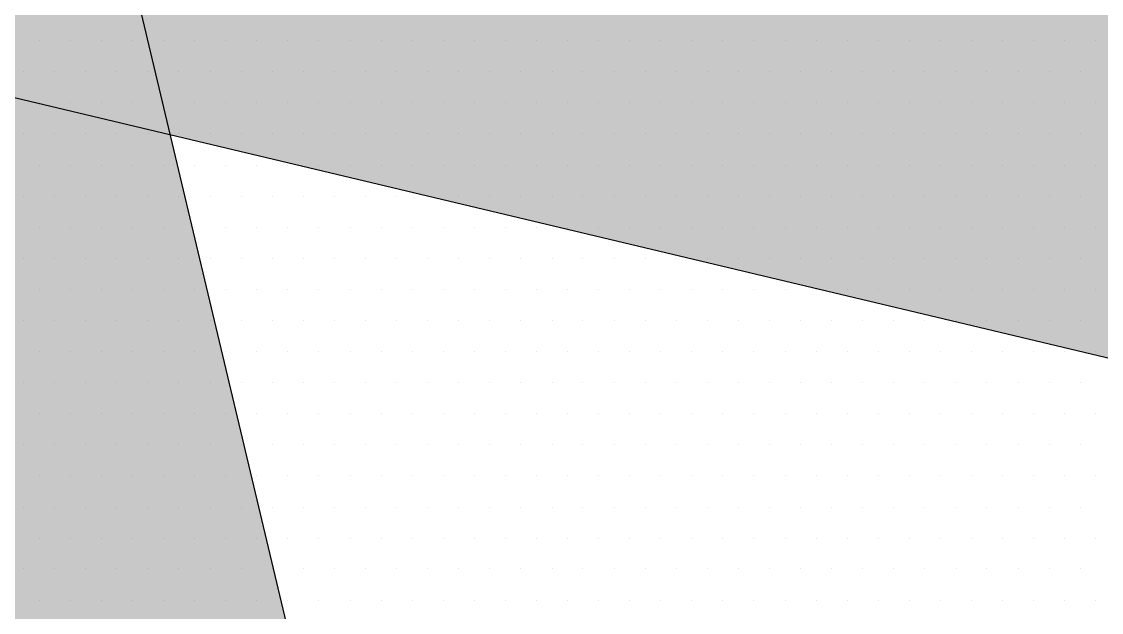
# Paper-space layout 'TOP_A1_00200_01-01-2017_MODELE' of a CAD drawing. Header units: metres. Extents: x 1274 to 2143, y 12 to 312.
# Drawn here: x 2048.826 to 2050.738, y 282.778 to 283.824 of the extents above; entities that cross this region are included whole.
import ezdxf

# ---------------------------------------------------------------- set-up
doc = ezdxf.new("R2010")
doc.units = ezdxf.units.M
doc.header["$LTSCALE"] = 2
doc.set_wipeout_variables(frame=1)
doc.linetypes.add('CACHEX2', pattern=[0.75, 0.5, -0.25])
for name, color, linetype in [('CARTOUCHE', 7, 'Continuous'), ('LOGO', 4, 'Continuous'), ('rosace', 7, 'Continuous')]:
    doc.layers.add(name, color=color, linetype=linetype)

# ---------------------------------------------------------------- blocks, each defined once
blk = doc.blocks.new('A$C715108E3')
at = {"layer": 'LOGO', "color": 131}
for p, q in [((-4.6537, -15.1655), (-4.6537, -15.1655)), ((-4.562, -15.1655), (-4.562, -15.1655)), ((-4.47, -15.1655), (-4.47, -15.1655)), ((-4.3783, -15.1655), (-4.3783, -15.1655)), ((-4.2867, -15.1655), (-4.2867, -15.1655)), ((-4.1947, -15.1655), (-4.1947, -15.1655)), ((-4.1036, -15.1655), (-4.1036, -15.1655)), ((-4.0116, -15.1655), (-4.0116, -15.1655)), ((-3.9196, -15.1655), (-3.9196, -15.1655)), ((-3.8283, -15.1655), (-3.8283, -15.1655)), ((-3.7363, -15.1655), (-3.7363, -15.1655)), ((-3.6444, -15.1655), (-3.6444, -15.1655)), ((-3.5526, -15.1655), (-3.5526, -15.1655)), ((-3.4611, -15.1655), (-3.4611, -15.1655)), ((-3.3693, -15.1655), (-3.3693, -15.1655)), ((-3.2775, -15.1655), (-3.2775, -15.1655)), ((-3.186, -15.1655), (-3.186, -15.1655)), ((-3.0942, -15.1655), (-3.0942, -15.1655)), ((-3.0024, -15.1655), (-3.0024, -15.1655)), ((-2.9109, -15.1655), (-2.9109, -15.1655)), ((-2.8191, -15.1655), (-2.8191, -15.1655)), ((-2.727, -15.1655), (-2.727, -15.1655)), ((-2.6358, -15.1655), (-2.6358, -15.1655)), ((-2.5439, -15.1655), (-2.5439, -15.1655)), ((-2.4519, -15.1655), (-2.4519, -15.1655)), ((-2.3599, -15.1655), (-2.3599, -15.1655)), ((-2.2686, -15.1655), (-2.2686, -15.1655)), ((-2.1766, -15.1655), (-2.1766, -15.1655)), ((-2.085, -15.1655), (-2.085, -15.1655)), ((-1.9933, -15.1655), (-1.9933, -15.1655)), ((-1.9015, -15.1655), (-1.9015, -15.1655)), ((-1.8097, -15.1655), (-1.8097, -15.1655)), ((-1.7182, -15.1655), (-1.7182, -15.1655)), ((-1.6264, -15.1655), (-1.6264, -15.1655)), ((-1.5345, -15.1655), (-1.5345, -15.1655)), ((-4.6994, -15.2579), (-4.6994, -15.2579)), ((-4.6077, -15.2579), (-4.6077, -15.2579)), ((-4.5161, -15.2579), (-4.5161, -15.2579)), ((-4.4245, -15.2579), (-4.4245, -15.2579)), ((-4.3324, -15.2579), (-4.3324, -15.2579)), ((-4.2412, -15.2579), (-4.2412, -15.2579)), ((-4.1491, -15.2579), (-4.1491, -15.2579)), ((-4.0571, -15.2579), (-4.0571, -15.2579)), ((-3.9659, -15.2579), (-3.9659, -15.2579)), ((-3.8738, -15.2579), (-3.8738, -15.2579)), ((-3.782, -15.2579), (-3.782, -15.2579)), ((-3.6905, -15.2579), (-3.6905, -15.2579)), ((-3.5987, -15.2579), (-3.5987, -15.2579)), ((-3.5069, -15.2579), (-3.5069, -15.2579)), ((-3.415, -15.2579), (-3.415, -15.2579)), ((-3.3236, -15.2579), (-3.3236, -15.2579)), ((-3.2318, -15.2579), (-3.2318, -15.2579)), ((-3.1399, -15.2579), (-3.1399, -15.2579)), ((-3.0485, -15.2579), (-3.0485, -15.2579)), ((-2.9566, -15.2579), (-2.9566, -15.2579)), ((-2.8648, -15.2579), (-2.8648, -15.2579)), ((-2.7733, -15.2579), (-2.7733, -15.2579)), ((-2.6815, -15.2579), (-2.6815, -15.2579)), ((-2.5895, -15.2579), (-2.5895, -15.2579)), ((-2.4975, -15.2579), (-2.4975, -15.2579)), ((-2.4062, -15.2579), (-2.4062, -15.2579)), ((-2.3142, -15.2579), (-2.3142, -15.2579)), ((-2.2223, -15.2579), (-2.2223, -15.2579)), ((-2.1309, -15.2579), (-2.1309, -15.2579)), ((-2.0391, -15.2579), (-2.0391, -15.2579)), ((-1.9472, -15.2579), (-1.9472, -15.2579)), ((-1.8558, -15.2579), (-1.8558, -15.2579)), ((-1.7639, -15.2579), (-1.7639, -15.2579)), ((-1.6721, -15.2579), (-1.6721, -15.2579)), ((-1.5806, -15.2579), (-1.5806, -15.2579)), ((-4.6537, -15.3493), (-4.6537, -15.3493)), ((-4.562, -15.3493), (-4.562, -15.3493)), ((-4.47, -15.3493), (-4.47, -15.3493)), ((-4.3783, -15.3493), (-4.3783, -15.3493)), ((-4.2867, -15.3493), (-4.2867, -15.3493)), ((-4.1947, -15.3493), (-4.1947, -15.3493)), ((-4.1036, -15.3493), (-4.1036, -15.3493)), ((-4.0116, -15.3493), (-4.0116, -15.3493)), ((-3.9196, -15.3493), (-3.9196, -15.3493)), ((-3.8283, -15.3493), (-3.8283, -15.3493)), ((-3.7363, -15.3493), (-3.7363, -15.3493)), ((-3.6444, -15.3493), (-3.6444, -15.3493)), ((-3.5526, -15.3493), (-3.5526, -15.3493)), ((-3.4611, -15.3493), (-3.4611, -15.3493)), ((-3.3693, -15.3493), (-3.3693, -15.3493)), ((-3.2775, -15.3493), (-3.2775, -15.3493)), ((-3.186, -15.3493), (-3.186, -15.3493)), ((-3.0942, -15.3493), (-3.0942, -15.3493)), ((-3.0024, -15.3493), (-3.0024, -15.3493)), ((-2.9109, -15.3493), (-2.9109, -15.3493)), ((-2.8191, -15.3493), (-2.8191, -15.3493)), ((-2.727, -15.3493), (-2.727, -15.3493)), ((-2.6358, -15.3493), (-2.6358, -15.3493)), ((-2.5439, -15.3493), (-2.5439, -15.3493)), ((-2.4519, -15.3493), (-2.4519, -15.3493)), ((-2.3599, -15.3493), (-2.3599, -15.3493)), ((-2.2686, -15.3493), (-2.2686, -15.3493)), ((-2.1766, -15.3493), (-2.1766, -15.3493)), ((-2.085, -15.3493), (-2.085, -15.3493)), ((-1.9933, -15.3493), (-1.9933, -15.3493)), ((-1.9015, -15.3493), (-1.9015, -15.3493)), ((-1.8097, -15.3493), (-1.8097, -15.3493)), ((-1.7182, -15.3493), (-1.7182, -15.3493)), ((-1.6264, -15.3493), (-1.6264, -15.3493)), ((-1.5345, -15.3493), (-1.5345, -15.3493)), ((-4.6994, -15.4406), (-4.6994, -15.4406)), ((-4.6077, -15.4406), (-4.6077, -15.4406)), ((-4.5161, -15.4406), (-4.5161, -15.4406)), ((-4.4245, -15.4406), (-4.4245, -15.4406)), ((-4.3324, -15.4406), (-4.3324, -15.4406)), ((-4.2412, -15.4406), (-4.2412, -15.4406)), ((-4.1491, -15.4406), (-4.1491, -15.4406)), ((-4.0571, -15.4406), (-4.0571, -15.4406)), ((-3.9659, -15.4406), (-3.9659, -15.4406)), ((-3.8738, -15.4406), (-3.8738, -15.4406)), ((-3.782, -15.4406), (-3.782, -15.4406)), ((-3.6905, -15.4406), (-3.6905, -15.4406)), ((-3.5987, -15.4406), (-3.5987, -15.4406)), ((-3.5069, -15.4406), (-3.5069, -15.4406)), ((-3.415, -15.4406), (-3.415, -15.4406)), ((-3.3236, -15.4406), (-3.3236, -15.4406)), ((-3.2318, -15.4406), (-3.2318, -15.4406)), ((-3.1399, -15.4406), (-3.1399, -15.4406)), ((-3.0485, -15.4406), (-3.0485, -15.4406)), ((-2.9566, -15.4406), (-2.9566, -15.4406)), ((-2.8648, -15.4406), (-2.8648, -15.4406)), ((-2.7733, -15.4406), (-2.7733, -15.4406)), ((-2.6815, -15.4406), (-2.6815, -15.4406)), ((-2.5895, -15.4406), (-2.5895, -15.4406)), ((-2.4975, -15.4406), (-2.4975, -15.4406)), ((-2.4062, -15.4406), (-2.4062, -15.4406)), ((-2.3142, -15.4406), (-2.3142, -15.4406)), ((-2.2223, -15.4406), (-2.2223, -15.4406)), ((-2.1309, -15.4406), (-2.1309, -15.4406)), ((-2.0391, -15.4406), (-2.0391, -15.4406)), ((-1.9472, -15.4406), (-1.9472, -15.4406)), ((-1.8558, -15.4406), (-1.8558, -15.4406)), ((-1.7639, -15.4406), (-1.7639, -15.4406)), ((-1.6721, -15.4406), (-1.6721, -15.4406)), ((-1.5806, -15.4406), (-1.5806, -15.4406)), ((-4.6537, -15.5332), (-4.6537, -15.5332)), ((-4.562, -15.5332), (-4.562, -15.5332)), ((-4.47, -15.5332), (-4.47, -15.5332)), ((-4.3783, -15.5332), (-4.3783, -15.5332)), ((-4.2867, -15.5332), (-4.2867, -15.5332)), ((-4.1947, -15.5332), (-4.1947, -15.5332)), ((-4.1036, -15.5332), (-4.1036, -15.5332)), ((-4.0116, -15.5332), (-4.0116, -15.5332)), ((-3.9196, -15.5332), (-3.9196, -15.5332)), ((-3.8283, -15.5332), (-3.8283, -15.5332)), ((-3.7363, -15.5332), (-3.7363, -15.5332)), ((-3.6444, -15.5332), (-3.6444, -15.5332)), ((-3.5526, -15.5332), (-3.5526, -15.5332)), ((-3.4611, -15.5332), (-3.4611, -15.5332)), ((-3.3693, -15.5332), (-3.3693, -15.5332)), ((-3.2775, -15.5332), (-3.2775, -15.5332)), ((-3.186, -15.5332), (-3.186, -15.5332)), ((-3.0942, -15.5332), (-3.0942, -15.5332)), ((-3.0024, -15.5332), (-3.0024, -15.5332)), ((-2.9109, -15.5332), (-2.9109, -15.5332)), ((-2.8191, -15.5332), (-2.8191, -15.5332)), ((-2.727, -15.5332), (-2.727, -15.5332)), ((-2.6358, -15.5332), (-2.6358, -15.5332)), ((-2.5439, -15.5332), (-2.5439, -15.5332)), ((-2.4519, -15.5332), (-2.4519, -15.5332)), ((-2.3599, -15.5332), (-2.3599, -15.5332)), ((-2.2686, -15.5332), (-2.2686, -15.5332)), ((-2.1766, -15.5332), (-2.1766, -15.5332)), ((-2.085, -15.5332), (-2.085, -15.5332)), ((-1.9933, -15.5332), (-1.9933, -15.5332)), ((-1.9015, -15.5332), (-1.9015, -15.5332)), ((-1.8097, -15.5332), (-1.8097, -15.5332)), ((-1.7182, -15.5332), (-1.7182, -15.5332)), ((-1.6264, -15.5332), (-1.6264, -15.5332)), ((-1.5345, -15.5332), (-1.5345, -15.5332)), ((-4.6994, -15.6246), (-4.6994, -15.6246)), ((-4.6077, -15.6246), (-4.6077, -15.6246)), ((-4.5161, -15.6246), (-4.5161, -15.6246)), ((-4.4245, -15.6246), (-4.4245, -15.6246)), ((-4.3324, -15.6246), (-4.3324, -15.6246)), ((-4.2412, -15.6246), (-4.2412, -15.6246)), ((-4.1491, -15.6246), (-4.1491, -15.6246)), ((-4.0571, -15.6246), (-4.0571, -15.6246)), ((-3.9659, -15.6246), (-3.9659, -15.6246)), ((-3.8738, -15.6246), (-3.8738, -15.6246)), ((-3.782, -15.6246), (-3.782, -15.6246)), ((-3.6905, -15.6246), (-3.6905, -15.6246)), ((-3.5987, -15.6246), (-3.5987, -15.6246)), ((-3.5069, -15.6246), (-3.5069, -15.6246)), ((-3.415, -15.6246), (-3.415, -15.6246)), ((-3.3236, -15.6246), (-3.3236, -15.6246)), ((-3.2318, -15.6246), (-3.2318, -15.6246)), ((-3.1399, -15.6246), (-3.1399, -15.6246)), ((-3.0485, -15.6246), (-3.0485, -15.6246)), ((-2.9566, -15.6246), (-2.9566, -15.6246)), ((-2.8648, -15.6246), (-2.8648, -15.6246)), ((-2.7733, -15.6246), (-2.7733, -15.6246)), ((-2.6815, -15.6246), (-2.6815, -15.6246)), ((-2.5895, -15.6246), (-2.5895, -15.6246)), ((-2.4975, -15.6246), (-2.4975, -15.6246)), ((-2.4062, -15.6246), (-2.4062, -15.6246)), ((-2.3142, -15.6246), (-2.3142, -15.6246)), ((-2.2223, -15.6246), (-2.2223, -15.6246)), ((-2.1309, -15.6246), (-2.1309, -15.6246)), ((-2.0391, -15.6246), (-2.0391, -15.6246)), ((-1.9472, -15.6246), (-1.9472, -15.6246)), ((-1.8558, -15.6246), (-1.8558, -15.6246)), ((-1.7639, -15.6246), (-1.7639, -15.6246)), ((-1.6721, -15.6246), (-1.6721, -15.6246)), ((-1.5806, -15.6246), (-1.5806, -15.6246)), ((-4.6537, -15.7159), (-4.6537, -15.7159)), ((-4.562, -15.7159), (-4.562, -15.7159)), ((-4.47, -15.7159), (-4.47, -15.7159)), ((-4.3783, -15.7159), (-4.3783, -15.7159)), ((-4.2867, -15.7159), (-4.2867, -15.7159)), ((-4.1947, -15.7159), (-4.1947, -15.7159)), ((-4.1036, -15.7159), (-4.1036, -15.7159)), ((-4.0116, -15.7159), (-4.0116, -15.7159)), ((-3.9196, -15.7159), (-3.9196, -15.7159)), ((-3.8283, -15.7159), (-3.8283, -15.7159)), ((-3.7363, -15.7159), (-3.7363, -15.7159)), ((-3.6444, -15.7159), (-3.6444, -15.7159)), ((-3.5526, -15.7159), (-3.5526, -15.7159)), ((-3.4611, -15.7159), (-3.4611, -15.7159)), ((-3.3693, -15.7159), (-3.3693, -15.7159)), ((-3.2775, -15.7159), (-3.2775, -15.7159)), ((-3.186, -15.7159), (-3.186, -15.7159)), ((-3.0942, -15.7159), (-3.0942, -15.7159)), ((-3.0024, -15.7159), (-3.0024, -15.7159)), ((-2.9109, -15.7159), (-2.9109, -15.7159)), ((-2.8191, -15.7159), (-2.8191, -15.7159)), ((-2.727, -15.7159), (-2.727, -15.7159)), ((-2.6358, -15.7159), (-2.6358, -15.7159)), ((-2.5439, -15.7159), (-2.5439, -15.7159)), ((-2.4519, -15.7159), (-2.4519, -15.7159)), ((-2.3599, -15.7159), (-2.3599, -15.7159)), ((-2.2686, -15.7159), (-2.2686, -15.7159)), ((-2.1766, -15.7159), (-2.1766, -15.7159)), ((-2.085, -15.7159), (-2.085, -15.7159)), ((-1.9933, -15.7159), (-1.9933, -15.7159)), ((-1.9015, -15.7159), (-1.9015, -15.7159)), ((-1.8097, -15.7159), (-1.8097, -15.7159)), ((-1.7182, -15.7159), (-1.7182, -15.7159)), ((-1.6264, -15.7159), (-1.6264, -15.7159)), ((-1.5345, -15.7159), (-1.5345, -15.7159)), ((-4.6994, -15.8083), (-4.6994, -15.8083)), ((-4.6077, -15.8083), (-4.6077, -15.8083)), ((-4.5161, -15.8083), (-4.5161, -15.8083)), ((-4.4245, -15.8083), (-4.4245, -15.8083)), ((-4.3324, -15.8083), (-4.3324, -15.8083)), ((-4.2412, -15.8083), (-4.2412, -15.8083)), ((-4.1491, -15.8083), (-4.1491, -15.8083)), ((-4.0571, -15.8083), (-4.0571, -15.8083)), ((-3.9659, -15.8083), (-3.9659, -15.8083)), ((-3.8738, -15.8083), (-3.8738, -15.8083)), ((-3.782, -15.8083), (-3.782, -15.8083)), ((-3.6905, -15.8083), (-3.6905, -15.8083)), ((-3.5987, -15.8083), (-3.5987, -15.8083)), ((-3.5069, -15.8083), (-3.5069, -15.8083)), ((-3.415, -15.8083), (-3.415, -15.8083)), ((-3.3236, -15.8083), (-3.3236, -15.8083)), ((-3.2318, -15.8083), (-3.2318, -15.8083)), ((-3.1399, -15.8083), (-3.1399, -15.8083)), ((-3.0485, -15.8083), (-3.0485, -15.8083)), ((-2.9566, -15.8083), (-2.9566, -15.8083)), ((-2.8648, -15.8083), (-2.8648, -15.8083)), ((-2.7733, -15.8083), (-2.7733, -15.8083)), ((-2.6815, -15.8083), (-2.6815, -15.8083)), ((-2.5895, -15.8083), (-2.5895, -15.8083)), ((-2.4975, -15.8083), (-2.4975, -15.8083)), ((-2.4062, -15.8083), (-2.4062, -15.8083)), ((-2.3142, -15.8083), (-2.3142, -15.8083)), ((-2.2223, -15.8083), (-2.2223, -15.8083)), ((-2.1309, -15.8083), (-2.1309, -15.8083)), ((-2.0391, -15.8083), (-2.0391, -15.8083)), ((-1.9472, -15.8083), (-1.9472, -15.8083)), ((-1.8558, -15.8083), (-1.8558, -15.8083)), ((-1.7639, -15.8083), (-1.7639, -15.8083)), ((-1.6721, -15.8083), (-1.6721, -15.8083)), ((-1.5806, -15.8083), (-1.5806, -15.8083)), ((-4.6537, -15.8994), (-4.6537, -15.8994)), ((-4.562, -15.8994), (-4.562, -15.8994)), ((-4.47, -15.8994), (-4.47, -15.8994)), ((-4.3783, -15.8994), (-4.3783, -15.8994)), ((-4.2867, -15.8994), (-4.2867, -15.8994)), ((-4.1947, -15.8994), (-4.1947, -15.8994)), ((-4.1036, -15.8994), (-4.1036, -15.8994)), ((-4.0116, -15.8994), (-4.0116, -15.8994)), ((-3.9196, -15.8994), (-3.9196, -15.8994)), ((-3.8283, -15.8994), (-3.8283, -15.8994)), ((-3.7363, -15.8994), (-3.7363, -15.8994)), ((-3.6444, -15.8994), (-3.6444, -15.8994)), ((-3.5526, -15.8994), (-3.5526, -15.8994)), ((-3.4611, -15.8994), (-3.4611, -15.8994)), ((-3.3693, -15.8994), (-3.3693, -15.8994)), ((-3.2775, -15.8994), (-3.2775, -15.8994)), ((-3.186, -15.8994), (-3.186, -15.8994)), ((-3.0942, -15.8994), (-3.0942, -15.8994)), ((-3.0024, -15.8994), (-3.0024, -15.8994)), ((-2.9109, -15.8994), (-2.9109, -15.8994)), ((-2.8191, -15.8994), (-2.8191, -15.8994)), ((-2.727, -15.8994), (-2.727, -15.8994)), ((-2.6358, -15.8994), (-2.6358, -15.8994)), ((-2.5439, -15.8994), (-2.5439, -15.8994)), ((-2.4519, -15.8994), (-2.4519, -15.8994)), ((-2.3599, -15.8994), (-2.3599, -15.8994)), ((-2.2686, -15.8994), (-2.2686, -15.8994)), ((-2.1766, -15.8994), (-2.1766, -15.8994)), ((-2.085, -15.8994), (-2.085, -15.8994)), ((-1.9933, -15.8994), (-1.9933, -15.8994)), ((-1.9015, -15.8994), (-1.9015, -15.8994)), ((-1.8097, -15.8994), (-1.8097, -15.8994)), ((-1.7182, -15.8994), (-1.7182, -15.8994)), ((-1.6264, -15.8994), (-1.6264, -15.8994)), ((-1.5345, -15.8994), (-1.5345, -15.8994)), ((-4.6994, -15.991), (-4.6994, -15.991)), ((-4.6077, -15.991), (-4.6077, -15.991)), ((-4.5161, -15.991), (-4.5161, -15.991)), ((-4.4245, -15.991), (-4.4245, -15.991)), ((-4.3324, -15.991), (-4.3324, -15.991)), ((-4.2412, -15.991), (-4.2412, -15.991)), ((-4.1491, -15.991), (-4.1491, -15.991)), ((-4.0571, -15.991), (-4.0571, -15.991)), ((-3.9659, -15.991), (-3.9659, -15.991)), ((-3.8738, -15.991), (-3.8738, -15.991)), ((-3.782, -15.991), (-3.782, -15.991)), ((-3.6905, -15.991), (-3.6905, -15.991)), ((-3.5987, -15.991), (-3.5987, -15.991)), ((-3.5069, -15.991), (-3.5069, -15.991)), ((-3.415, -15.991), (-3.415, -15.991)), ((-3.3236, -15.991), (-3.3236, -15.991)), ((-3.2318, -15.991), (-3.2318, -15.991)), ((-3.1399, -15.991), (-3.1399, -15.991)), ((-3.0485, -15.991), (-3.0485, -15.991)), ((-2.9566, -15.991), (-2.9566, -15.991)), ((-2.8648, -15.991), (-2.8648, -15.991)), ((-2.7733, -15.991), (-2.7733, -15.991)), ((-2.6815, -15.991), (-2.6815, -15.991)), ((-2.5895, -15.991), (-2.5895, -15.991)), ((-2.4975, -15.991), (-2.4975, -15.991)), ((-2.4062, -15.991), (-2.4062, -15.991)), ((-2.3142, -15.991), (-2.3142, -15.991)), ((-2.2223, -15.991), (-2.2223, -15.991)), ((-2.1309, -15.991), (-2.1309, -15.991)), ((-2.0391, -15.991), (-2.0391, -15.991)), ((-1.9472, -15.991), (-1.9472, -15.991)), ((-1.8558, -15.991), (-1.8558, -15.991)), ((-1.7639, -15.991), (-1.7639, -15.991)), ((-1.6721, -15.991), (-1.6721, -15.991)), ((-1.5806, -15.991), (-1.5806, -15.991)), ((-4.6537, -16.0834), (-4.6537, -16.0834)), ((-4.562, -16.0834), (-4.562, -16.0834)), ((-4.47, -16.0834), (-4.47, -16.0834)), ((-4.3783, -16.0834), (-4.3783, -16.0834)), ((-4.2867, -16.0834), (-4.2867, -16.0834)), ((-4.1947, -16.0834), (-4.1947, -16.0834)), ((-4.1036, -16.0834), (-4.1036, -16.0834)), ((-4.0116, -16.0834), (-4.0116, -16.0834)), ((-3.9196, -16.0834), (-3.9196, -16.0834)), ((-3.8283, -16.0834), (-3.8283, -16.0834)), ((-3.7363, -16.0834), (-3.7363, -16.0834)), ((-3.6444, -16.0834), (-3.6444, -16.0834)), ((-3.5526, -16.0834), (-3.5526, -16.0834)), ((-3.4611, -16.0834), (-3.4611, -16.0834)), ((-3.3693, -16.0834), (-3.3693, -16.0834)), ((-3.2775, -16.0834), (-3.2775, -16.0834)), ((-3.186, -16.0834), (-3.186, -16.0834)), ((-3.0942, -16.0834), (-3.0942, -16.0834)), ((-3.0024, -16.0834), (-3.0024, -16.0834)), ((-2.9109, -16.0834), (-2.9109, -16.0834)), ((-2.8191, -16.0834), (-2.8191, -16.0834)), ((-2.727, -16.0834), (-2.727, -16.0834)), ((-2.6358, -16.0834), (-2.6358, -16.0834)), ((-2.5439, -16.0834), (-2.5439, -16.0834)), ((-2.4519, -16.0834), (-2.4519, -16.0834)), ((-2.3599, -16.0834), (-2.3599, -16.0834)), ((-2.2686, -16.0834), (-2.2686, -16.0834)), ((-2.1766, -16.0834), (-2.1766, -16.0834)), ((-2.085, -16.0834), (-2.085, -16.0834)), ((-1.9933, -16.0834), (-1.9933, -16.0834)), ((-1.9015, -16.0834), (-1.9015, -16.0834)), ((-1.8097, -16.0834), (-1.8097, -16.0834)), ((-1.7182, -16.0834), (-1.7182, -16.0834)), ((-1.6264, -16.0834), (-1.6264, -16.0834)), ((-1.5345, -16.0834), (-1.5345, -16.0834)), ((-4.6994, -16.1747), (-4.6994, -16.1747)), ((-4.6077, -16.1747), (-4.6077, -16.1747)), ((-4.5161, -16.1747), (-4.5161, -16.1747)), ((-4.4245, -16.1747), (-4.4245, -16.1747)), ((-4.3324, -16.1747), (-4.3324, -16.1747)), ((-4.2412, -16.1747), (-4.2412, -16.1747)), ((-4.1491, -16.1747), (-4.1491, -16.1747)), ((-4.0571, -16.1747), (-4.0571, -16.1747)), ((-3.9659, -16.1747), (-3.9659, -16.1747)), ((-3.8738, -16.1747), (-3.8738, -16.1747)), ((-3.782, -16.1747), (-3.782, -16.1747)), ((-3.6905, -16.1747), (-3.6905, -16.1747)), ((-3.5987, -16.1747), (-3.5987, -16.1747)), ((-3.5069, -16.1747), (-3.5069, -16.1747)), ((-3.415, -16.1747), (-3.415, -16.1747)), ((-3.3236, -16.1747), (-3.3236, -16.1747)), ((-3.2318, -16.1747), (-3.2318, -16.1747)), ((-3.1399, -16.1747), (-3.1399, -16.1747)), ((-3.0485, -16.1747), (-3.0485, -16.1747)), ((-2.9566, -16.1747), (-2.9566, -16.1747)), ((-2.8648, -16.1747), (-2.8648, -16.1747)), ((-2.7733, -16.1747), (-2.7733, -16.1747)), ((-2.6815, -16.1747), (-2.6815, -16.1747)), ((-2.5895, -16.1747), (-2.5895, -16.1747)), ((-2.4975, -16.1747), (-2.4975, -16.1747)), ((-2.4062, -16.1747), (-2.4062, -16.1747)), ((-2.3142, -16.1747), (-2.3142, -16.1747)), ((-2.2223, -16.1747), (-2.2223, -16.1747)), ((-2.1309, -16.1747), (-2.1309, -16.1747)), ((-2.0391, -16.1747), (-2.0391, -16.1747)), ((-1.9472, -16.1747), (-1.9472, -16.1747)), ((-1.8558, -16.1747), (-1.8558, -16.1747)), ((-1.7639, -16.1747), (-1.7639, -16.1747)), ((-1.6721, -16.1747), (-1.6721, -16.1747)), ((-1.5806, -16.1747), (-1.5806, -16.1747)), ((-4.6537, -16.2675), (-4.6537, -16.2675)), ((-4.562, -16.2675), (-4.562, -16.2675)), ((-4.47, -16.2675), (-4.47, -16.2675)), ((-4.3783, -16.2675), (-4.3783, -16.2675)), ((-4.2867, -16.2675), (-4.2867, -16.2675)), ((-4.1947, -16.2675), (-4.1947, -16.2675)), ((-4.1036, -16.2675), (-4.1036, -16.2675)), ((-4.0116, -16.2675), (-4.0116, -16.2675)), ((-3.9196, -16.2675), (-3.9196, -16.2675)), ((-3.8283, -16.2675), (-3.8283, -16.2675)), ((-3.7363, -16.2675), (-3.7363, -16.2675)), ((-3.6444, -16.2675), (-3.6444, -16.2675)), ((-3.5526, -16.2675), (-3.5526, -16.2675)), ((-3.4611, -16.2675), (-3.4611, -16.2675)), ((-3.3693, -16.2675), (-3.3693, -16.2675)), ((-3.2775, -16.2675), (-3.2775, -16.2675)), ((-3.186, -16.2675), (-3.186, -16.2675)), ((-3.0942, -16.2675), (-3.0942, -16.2675)), ((-3.0024, -16.2675), (-3.0024, -16.2675)), ((-2.9109, -16.2675), (-2.9109, -16.2675)), ((-2.8191, -16.2675), (-2.8191, -16.2675)), ((-2.727, -16.2675), (-2.727, -16.2675)), ((-2.6358, -16.2675), (-2.6358, -16.2675)), ((-2.5439, -16.2675), (-2.5439, -16.2675)), ((-2.4519, -16.2675), (-2.4519, -16.2675)), ((-2.3599, -16.2675), (-2.3599, -16.2675)), ((-2.2686, -16.2675), (-2.2686, -16.2675)), ((-2.1766, -16.2675), (-2.1766, -16.2675)), ((-2.085, -16.2675), (-2.085, -16.2675)), ((-1.9933, -16.2675), (-1.9933, -16.2675)), ((-1.9015, -16.2675), (-1.9015, -16.2675)), ((-1.8097, -16.2675), (-1.8097, -16.2675)), ((-1.7182, -16.2675), (-1.7182, -16.2675)), ((-1.6264, -16.2675), (-1.6264, -16.2675)), ((-1.5345, -16.2675), (-1.5345, -16.2675)), ((-4.6994, -16.3587), (-4.6994, -16.3587)), ((-4.6077, -16.3587), (-4.6077, -16.3587)), ((-4.5161, -16.3587), (-4.5161, -16.3587)), ((-4.4245, -16.3587), (-4.4245, -16.3587)), ((-4.3324, -16.3587), (-4.3324, -16.3587)), ((-4.2412, -16.3587), (-4.2412, -16.3587)), ((-4.1491, -16.3587), (-4.1491, -16.3587)), ((-4.0571, -16.3587), (-4.0571, -16.3587)), ((-3.9659, -16.3587), (-3.9659, -16.3587)), ((-3.8738, -16.3587), (-3.8738, -16.3587)), ((-3.782, -16.3587), (-3.782, -16.3587)), ((-3.6905, -16.3587), (-3.6905, -16.3587)), ((-3.5987, -16.3587), (-3.5987, -16.3587)), ((-3.5069, -16.3587), (-3.5069, -16.3587)), ((-3.415, -16.3587), (-3.415, -16.3587)), ((-3.3236, -16.3587), (-3.3236, -16.3587)), ((-3.2318, -16.3587), (-3.2318, -16.3587)), ((-3.1399, -16.3587), (-3.1399, -16.3587)), ((-3.0485, -16.3587), (-3.0485, -16.3587)), ((-2.9566, -16.3587), (-2.9566, -16.3587)), ((-2.8648, -16.3587), (-2.8648, -16.3587)), ((-2.7733, -16.3587), (-2.7733, -16.3587)), ((-2.6815, -16.3587), (-2.6815, -16.3587)), ((-2.5895, -16.3587), (-2.5895, -16.3587)), ((-2.4975, -16.3587), (-2.4975, -16.3587)), ((-2.4062, -16.3587), (-2.4062, -16.3587)), ((-2.3142, -16.3587), (-2.3142, -16.3587)), ((-2.2223, -16.3587), (-2.2223, -16.3587)), ((-2.1309, -16.3587), (-2.1309, -16.3587)), ((-2.0391, -16.3587), (-2.0391, -16.3587)), ((-1.9472, -16.3587), (-1.9472, -16.3587)), ((-1.8558, -16.3587), (-1.8558, -16.3587)), ((-1.7639, -16.3587), (-1.7639, -16.3587)), ((-1.6721, -16.3587), (-1.6721, -16.3587)), ((-1.5806, -16.3587), (-1.5806, -16.3587)), ((-4.6537, -16.45), (-4.6537, -16.45)), ((-4.562, -16.45), (-4.562, -16.45)), ((-4.47, -16.45), (-4.47, -16.45)), ((-4.3783, -16.45), (-4.3783, -16.45)), ((-4.2867, -16.45), (-4.2867, -16.45)), ((-4.1947, -16.45), (-4.1947, -16.45)), ((-4.1036, -16.45), (-4.1036, -16.45)), ((-4.0116, -16.45), (-4.0116, -16.45)), ((-3.9196, -16.45), (-3.9196, -16.45)), ((-3.8283, -16.45), (-3.8283, -16.45)), ((-3.7363, -16.45), (-3.7363, -16.45)), ((-3.6444, -16.45), (-3.6444, -16.45)), ((-3.5526, -16.45), (-3.5526, -16.45)), ((-3.4611, -16.45), (-3.4611, -16.45)), ((-3.3693, -16.45), (-3.3693, -16.45)), ((-3.2775, -16.45), (-3.2775, -16.45)), ((-3.186, -16.45), (-3.186, -16.45)), ((-3.0942, -16.45), (-3.0942, -16.45)), ((-3.0024, -16.45), (-3.0024, -16.45)), ((-2.9109, -16.45), (-2.9109, -16.45)), ((-2.8191, -16.45), (-2.8191, -16.45)), ((-2.727, -16.45), (-2.727, -16.45)), ((-2.6358, -16.45), (-2.6358, -16.45)), ((-2.5439, -16.45), (-2.5439, -16.45)), ((-2.4519, -16.45), (-2.4519, -16.45)), ((-2.3599, -16.45), (-2.3599, -16.45)), ((-2.2686, -16.45), (-2.2686, -16.45)), ((-2.1766, -16.45), (-2.1766, -16.45)), ((-2.085, -16.45), (-2.085, -16.45)), ((-1.9933, -16.45), (-1.9933, -16.45)), ((-1.9015, -16.45), (-1.9015, -16.45)), ((-1.8097, -16.45), (-1.8097, -16.45)), ((-1.7182, -16.45), (-1.7182, -16.45)), ((-1.6264, -16.45), (-1.6264, -16.45)), ((-1.5345, -16.45), (-1.5345, -16.45)), ((-4.6994, -16.5424), (-4.6994, -16.5424)), ((-4.6077, -16.5424), (-4.6077, -16.5424)), ((-4.5161, -16.5424), (-4.5161, -16.5424)), ((-4.4245, -16.5424), (-4.4245, -16.5424)), ((-4.3324, -16.5424), (-4.3324, -16.5424)), ((-4.2412, -16.5424), (-4.2412, -16.5424)), ((-4.1491, -16.5424), (-4.1491, -16.5424)), ((-4.0571, -16.5424), (-4.0571, -16.5424)), ((-3.9659, -16.5424), (-3.9659, -16.5424)), ((-3.8738, -16.5424), (-3.8738, -16.5424)), ((-3.782, -16.5424), (-3.782, -16.5424)), ((-3.6905, -16.5424), (-3.6905, -16.5424)), ((-3.5987, -16.5424), (-3.5987, -16.5424)), ((-3.5069, -16.5424), (-3.5069, -16.5424)), ((-3.415, -16.5424), (-3.415, -16.5424)), ((-3.3236, -16.5424), (-3.3236, -16.5424)), ((-3.2318, -16.5424), (-3.2318, -16.5424)), ((-3.1399, -16.5424), (-3.1399, -16.5424)), ((-3.0485, -16.5424), (-3.0485, -16.5424)), ((-2.9566, -16.5424), (-2.9566, -16.5424)), ((-2.8648, -16.5424), (-2.8648, -16.5424)), ((-2.7733, -16.5424), (-2.7733, -16.5424)), ((-2.6815, -16.5424), (-2.6815, -16.5424)), ((-2.5895, -16.5424), (-2.5895, -16.5424)), ((-2.4975, -16.5424), (-2.4975, -16.5424)), ((-2.4062, -16.5424), (-2.4062, -16.5424)), ((-2.3142, -16.5424), (-2.3142, -16.5424)), ((-2.2223, -16.5424), (-2.2223, -16.5424)), ((-2.1309, -16.5424), (-2.1309, -16.5424)), ((-2.0391, -16.5424), (-2.0391, -16.5424)), ((-1.9472, -16.5424), (-1.9472, -16.5424)), ((-1.8558, -16.5424), (-1.8558, -16.5424)), ((-1.7639, -16.5424), (-1.7639, -16.5424)), ((-1.6721, -16.5424), (-1.6721, -16.5424)), ((-1.5806, -16.5424), (-1.5806, -16.5424)), ((-4.6537, -16.6339), (-4.6537, -16.6339)), ((-4.562, -16.6339), (-4.562, -16.6339)), ((-4.47, -16.6339), (-4.47, -16.6339)), ((-4.3783, -16.6339), (-4.3783, -16.6339)), ((-4.2867, -16.6339), (-4.2867, -16.6339)), ((-4.1947, -16.6339), (-4.1947, -16.6339)), ((-4.1036, -16.6339), (-4.1036, -16.6339)), ((-4.0116, -16.6339), (-4.0116, -16.6339)), ((-3.9196, -16.6339), (-3.9196, -16.6339)), ((-3.8283, -16.6339), (-3.8283, -16.6339)), ((-3.7363, -16.6339), (-3.7363, -16.6339)), ((-3.6444, -16.6339), (-3.6444, -16.6339)), ((-3.5526, -16.6339), (-3.5526, -16.6339)), ((-3.4611, -16.6339), (-3.4611, -16.6339)), ((-3.3693, -16.6339), (-3.3693, -16.6339)), ((-3.2775, -16.6339), (-3.2775, -16.6339)), ((-3.186, -16.6339), (-3.186, -16.6339)), ((-3.0942, -16.6339), (-3.0942, -16.6339)), ((-3.0024, -16.6339), (-3.0024, -16.6339)), ((-2.9109, -16.6339), (-2.9109, -16.6339)), ((-2.8191, -16.6339), (-2.8191, -16.6339)), ((-2.727, -16.6339), (-2.727, -16.6339)), ((-2.6358, -16.6339), (-2.6358, -16.6339)), ((-2.5439, -16.6339), (-2.5439, -16.6339)), ((-2.4519, -16.6339), (-2.4519, -16.6339)), ((-2.3599, -16.6339), (-2.3599, -16.6339)), ((-2.2686, -16.6339), (-2.2686, -16.6339)), ((-2.1766, -16.6339), (-2.1766, -16.6339)), ((-2.085, -16.6339), (-2.085, -16.6339)), ((-1.9933, -16.6339), (-1.9933, -16.6339)), ((-1.9015, -16.6339), (-1.9015, -16.6339)), ((-1.8097, -16.6339), (-1.8097, -16.6339)), ((-1.7182, -16.6339), (-1.7182, -16.6339)), ((-1.6264, -16.6339), (-1.6264, -16.6339)), ((-1.5345, -16.6339), (-1.5345, -16.6339)), ((-4.6994, -16.7251), (-4.6994, -16.7251)), ((-4.6077, -16.7251), (-4.6077, -16.7251)), ((-4.5161, -16.7251), (-4.5161, -16.7251)), ((-4.4245, -16.7251), (-4.4245, -16.7251)), ((-4.3324, -16.7251), (-4.3324, -16.7251)), ((-4.2412, -16.7251), (-4.2412, -16.7251)), ((-4.1491, -16.7251), (-4.1491, -16.7251)), ((-4.0571, -16.7251), (-4.0571, -16.7251)), ((-3.9659, -16.7251), (-3.9659, -16.7251)), ((-3.8738, -16.7251), (-3.8738, -16.7251)), ((-3.782, -16.7251), (-3.782, -16.7251)), ((-3.6905, -16.7251), (-3.6905, -16.7251)), ((-3.5987, -16.7251), (-3.5987, -16.7251)), ((-3.5069, -16.7251), (-3.5069, -16.7251)), ((-3.415, -16.7251), (-3.415, -16.7251)), ((-3.3236, -16.7251), (-3.3236, -16.7251)), ((-3.2318, -16.7251), (-3.2318, -16.7251)), ((-3.1399, -16.7251), (-3.1399, -16.7251)), ((-3.0485, -16.7251), (-3.0485, -16.7251)), ((-2.9566, -16.7251), (-2.9566, -16.7251)), ((-2.8648, -16.7251), (-2.8648, -16.7251)), ((-2.7733, -16.7251), (-2.7733, -16.7251)), ((-2.6815, -16.7251), (-2.6815, -16.7251)), ((-2.5895, -16.7251), (-2.5895, -16.7251)), ((-2.4975, -16.7251), (-2.4975, -16.7251)), ((-2.4062, -16.7251), (-2.4062, -16.7251)), ((-2.3142, -16.7251), (-2.3142, -16.7251)), ((-2.2223, -16.7251), (-2.2223, -16.7251)), ((-2.1309, -16.7251), (-2.1309, -16.7251)), ((-2.0391, -16.7251), (-2.0391, -16.7251)), ((-1.9472, -16.7251), (-1.9472, -16.7251)), ((-1.8558, -16.7251), (-1.8558, -16.7251)), ((-1.7639, -16.7251), (-1.7639, -16.7251)), ((-1.6721, -16.7251), (-1.6721, -16.7251)), ((-1.5806, -16.7251), (-1.5806, -16.7251)), ((-4.6537, -16.8175), (-4.6537, -16.8175)), ((-4.562, -16.8175), (-4.562, -16.8175)), ((-4.47, -16.8175), (-4.47, -16.8175)), ((-4.3783, -16.8175), (-4.3783, -16.8175)), ((-4.2867, -16.8175), (-4.2867, -16.8175)), ((-4.1947, -16.8175), (-4.1947, -16.8175)), ((-4.1036, -16.8175), (-4.1036, -16.8175)), ((-4.0116, -16.8175), (-4.0116, -16.8175)), ((-3.9196, -16.8175), (-3.9196, -16.8175)), ((-3.8283, -16.8175), (-3.8283, -16.8175)), ((-3.7363, -16.8175), (-3.7363, -16.8175)), ((-3.6444, -16.8175), (-3.6444, -16.8175)), ((-3.5526, -16.8175), (-3.5526, -16.8175)), ((-3.4611, -16.8175), (-3.4611, -16.8175)), ((-3.3693, -16.8175), (-3.3693, -16.8175)), ((-3.2775, -16.8175), (-3.2775, -16.8175)), ((-3.186, -16.8175), (-3.186, -16.8175)), ((-3.0942, -16.8175), (-3.0942, -16.8175)), ((-3.0024, -16.8175), (-3.0024, -16.8175)), ((-2.9109, -16.8175), (-2.9109, -16.8175)), ((-2.8191, -16.8175), (-2.8191, -16.8175)), ((-2.727, -16.8175), (-2.727, -16.8175)), ((-2.6358, -16.8175), (-2.6358, -16.8175)), ((-2.5439, -16.8175), (-2.5439, -16.8175)), ((-2.4519, -16.8175), (-2.4519, -16.8175)), ((-2.3599, -16.8175), (-2.3599, -16.8175)), ((-2.2686, -16.8175), (-2.2686, -16.8175)), ((-2.1766, -16.8175), (-2.1766, -16.8175)), ((-2.085, -16.8175), (-2.085, -16.8175)), ((-1.9933, -16.8175), (-1.9933, -16.8175)), ((-1.9015, -16.8175), (-1.9015, -16.8175)), ((-1.8097, -16.8175), (-1.8097, -16.8175)), ((-1.7182, -16.8175), (-1.7182, -16.8175)), ((-1.6264, -16.8175), (-1.6264, -16.8175)), ((-1.5345, -16.8175), (-1.5345, -16.8175))]:
    blk.add_line(p, q, dxfattribs=at)
blk = doc.blocks.new('A$C581E6685')
at = {"layer": 'rosace'}
for color, points in [(140, [(-45.3965, 37.4846), (-41.9745, 25.9278), (-41.7809, 23.8865), (-42.0615, 23.3525), (-44.9268, 21.9767), (-53.1072, 18.3767), (-40.8028, 21.6905), (-39.5666, 22.0268), (-38.2746, 22.2236), (-38.1337, 21.2132), (-33.6363, 11.1845), (-36.0802, 21.4612), (-37.3405, 24.3346), (-37.4251, 24.9804), (-36.9477, 25.4853), (-26.3566, 30.2032), (-37.8747, 26.8339), (-39.7286, 26.4119), (-40.3751, 26.6371), (-40.684, 26.8894)]), (40, [(-39.8519, 24.2064), (-23.2602, 17.8548), (-38.5844, 21.5046)])]:
    blk.add_hatch(color=color, dxfattribs=at).paths.add_polyline_path(points)
at = {"layer": 'rosace', "color": 140}
blk.add_lwpolyline([(-45.3965, 37.4846), (-41.9745, 25.9278), (-41.7804, 23.8865), (-42.0615, 23.3525), (-44.9268, 21.9767), (-53.1072, 18.3767), (-40.8028, 21.6905), (-39.5666, 22.0268), (-38.2739, 22.2236), (-38.1337, 21.2132), (-33.6358, 11.1845), (-36.0802, 21.4612), (-37.3405, 24.3346), (-37.4251, 24.9804), (-36.9477, 25.4853), (-26.3566, 30.2032), (-37.8741, 26.8339), (-39.7286, 26.4119), (-40.3748, 26.6371), (-40.6836, 26.8894)], close=True, dxfattribs=at)
at = {"layer": 'rosace', "color": 40}
blk.add_lwpolyline([(-39.8519, 24.2064), (-23.2602, 17.8559), (-38.584, 21.5046)], close=True, dxfattribs=at)
at = {"layer": 'rosace', "color": 32, "linetype": 'CACHEX2', "ltscale": 1.5}
blk.add_ellipse((-38.0538, 23.8138), major_axis=(-19.0311, -3.534), ratio=0.590567, dxfattribs=at)
at = {"layer": 'rosace', "color": 32}
blk.add_ellipse((-37.6144, 23.8499), major_axis=(-13.5768, -4.2839), ratio=0.791971, dxfattribs=at)
at = {"layer": 'CARTOUCHE'}
blk.add_blockref('A$C715108E3', (-31.6739, 36.3189), dxfattribs=at)
blk = doc.blocks.new('A$C4D68259D')
blk.add_wipeout([(0, 25.6223), (0.1652, 26.7367), (0.7383, 27.8861), (1.6708, 28.7909), (2.8466, 29.3316), (3.5435, 29.4509), (3.5435, 29.4509), (94.9287, 29.4623), (96.0552, 29.2902), (97.2167, 28.6987), (97.7035, 28.2661), (98.0951, 27.7798), (98.6162, 26.658), (98.7362, 26.0362), (98.7516, 25.8527), (98.7585, 3.8387), (98.5719, 2.6574), (98.0189, 1.5743), (97.5848, 1.0765), (97.1232, 0.6959), (95.9338, 0.1366), (95.4142, 0.0321), (95.1105, 0.0048), (3.7555, 0.0009), (2.7133, 0.169), (1.5147, 0.7841), (0.6714, 1.6707), (0.147, 2.7876), (0.0063, 3.6209)]).dxf.layer = 'CARTOUCHE'
at = {"layer": 'CARTOUCHE'}
blk.add_rational_spline([(0, 25.6223), (0, 14.7312), (0, 3.84), (0, 0), (3.84, 0), (49.3793, 0), (94.9185, 0), (98.7585, 0), (98.7585, 3.84), (98.7585, 14.7312), (98.7585, 25.6223), (98.7585, 29.4623), (94.9185, 29.4623), (49.3793, 29.4623), (3.84, 29.4623), (0, 29.4623), (0, 25.6223)], [1, 1, 1, 0.707106781187, 1, 1, 1, 0.707106781187, 1, 1, 1, 0.707106781187, 1, 1, 1, 0.707106781187, 1], degree=2, knots=[0, 0, 0, 1, 1, 2.570796, 2.570796, 3.570796, 3.570796, 5.141593, 5.141593, 6.141593, 6.141593, 7.712389, 7.712389, 8.712389, 8.712389, 10.283185, 10.283185, 10.283185], dxfattribs=at)
at = {"layer": 'CARTOUCHE', "xscale": 0.6, "yscale": 0.6, "zscale": 0.6}
blk.add_blockref('A$C581E6685', (37.2707, 1.3806), dxfattribs=at)

psp = doc.layouts.new('TOP_A1_00200_01-01-2017_MODELE')

# ---------------------------------------------------------------- block references
at = {"layer": 'rosace'}
psp.add_blockref('A$C4D68259D', (2033.3828, 269.7177), dxfattribs=at)

doc.saveas('drawing.dxf')
